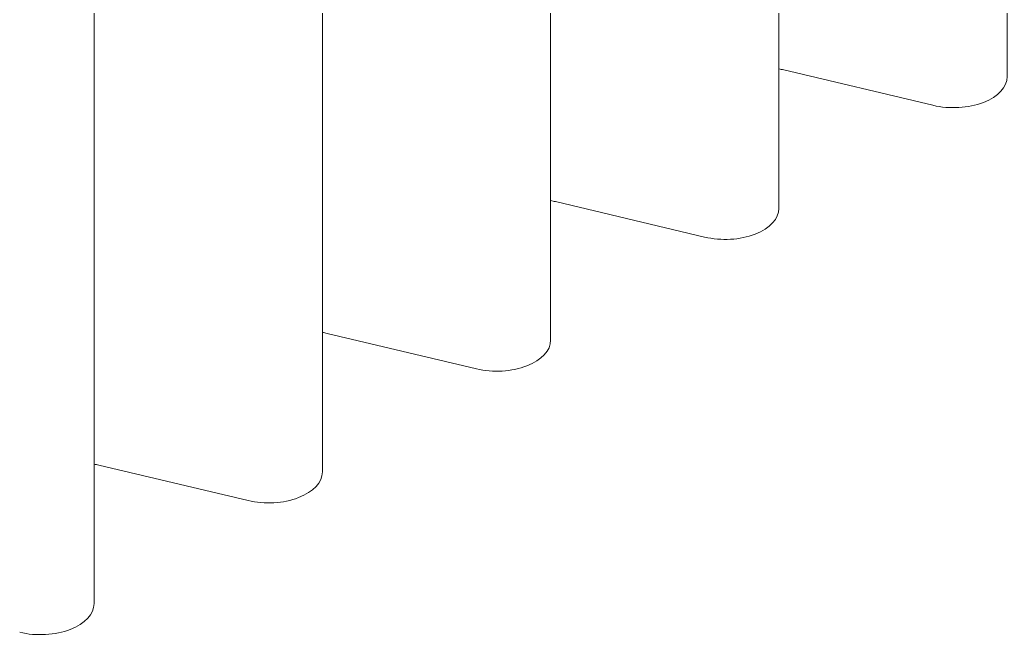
# Model space of a CAD drawing. Extents: x -37 to 4620, y -49 to 348.
# Drawn here: x 1588.614 to 1589.532, y 26.325 to 26.898 of the extents above; entities that cross this region are included whole.
import ezdxf

# ---------------------------------------------------------------- set-up
doc = ezdxf.new("R2010")
doc.units = 0
doc.header["$LTSCALE"] = 5
doc.layers.add('PV-39847', color=7, linetype='CONTINUOUS', lineweight=15)

msp = doc.modelspace()

# ---------------------------------------------------------------- linework, layer by layer
at = {"layer": 'PV-39847', "lineweight": 13, "extrusion": (-5e-16, 0.816497, 0.57735)}
for p, q in [((1588.68301, 36.15317, 729.71105), (1588.68301, 26.35521, 729.71105)), ((1588.89514, 31.17272, 729.71105), (1588.89514, 26.47769, 729.71105)), ((1589.53154, 31.00924, 729.71105), (1589.53154, 26.84511, 729.71105)), ((1589.10727, 30.92691, 729.71105), (1589.10727, 26.60016, 729.71105)), ((1589.31941, 30.91925, 729.71105), (1589.31941, 26.72263, 729.71105)), ((1589.3238, 26.85139, 729.71105), (1589.4625, 26.81842, 729.71105)), ((1589.11167, 26.72892, 729.71105), (1589.25037, 26.69594, 729.71105)), ((1588.89953, 26.60644, 729.71105), (1589.03824, 26.57347, 729.71105)), ((1588.6874, 26.48397, 729.71105), (1588.8261, 26.45099, 729.71105))]:
    msp.add_line(p, q, dxfattribs=at)
at = {"layer": 'PV-39847', "lineweight": 13, "extrusion": (-5e-16, -2e-16, -1)}
msp.add_ellipse((1589.30476, 26.8247, 729.71105), major_axis=(0.05, 0), ratio=0.57735, start_param=-1.273545, end_param=-1.180189, dxfattribs=at)
at = {"layer": 'PV-39847', "lineweight": 13}
for centre in [(1589.48154, 26.84511, 729.71105), (1589.26941, 26.72263, 729.71105), (1589.05727, 26.60016, 729.71105), (1588.84514, 26.47769, 729.71105), (1588.63301, 26.35521, 729.71105)]:
    msp.add_ellipse(centre, major_axis=(0.05, 0), ratio=0.57735, start_param=-1.961403, end_param=0, dxfattribs=at)
at = {"layer": 'PV-39847', "lineweight": 13, "extrusion": (-5e-16, 3e-16, -1)}
msp.add_ellipse((1589.09263, 26.70222, 729.71105), major_axis=(0.05, 0), ratio=0.57735, start_param=-1.273545, end_param=-1.180189, dxfattribs=at)
at = {"layer": 'PV-39847', "lineweight": 13, "extrusion": (-5e-16, 1e-16, -1)}
msp.add_ellipse((1588.8805, 26.57975, 729.71105), major_axis=(0.05, 0), ratio=0.57735, start_param=-1.273545, end_param=-1.180189, dxfattribs=at)
at = {"layer": 'PV-39847', "lineweight": 13, "extrusion": (-5e-16, -1e-16, -1)}
msp.add_ellipse((1588.66837, 26.45727, 729.71105), major_axis=(0.05, 0), ratio=0.57735, start_param=-1.273545, end_param=-1.180189, dxfattribs=at)

doc.saveas('drawing.dxf')
